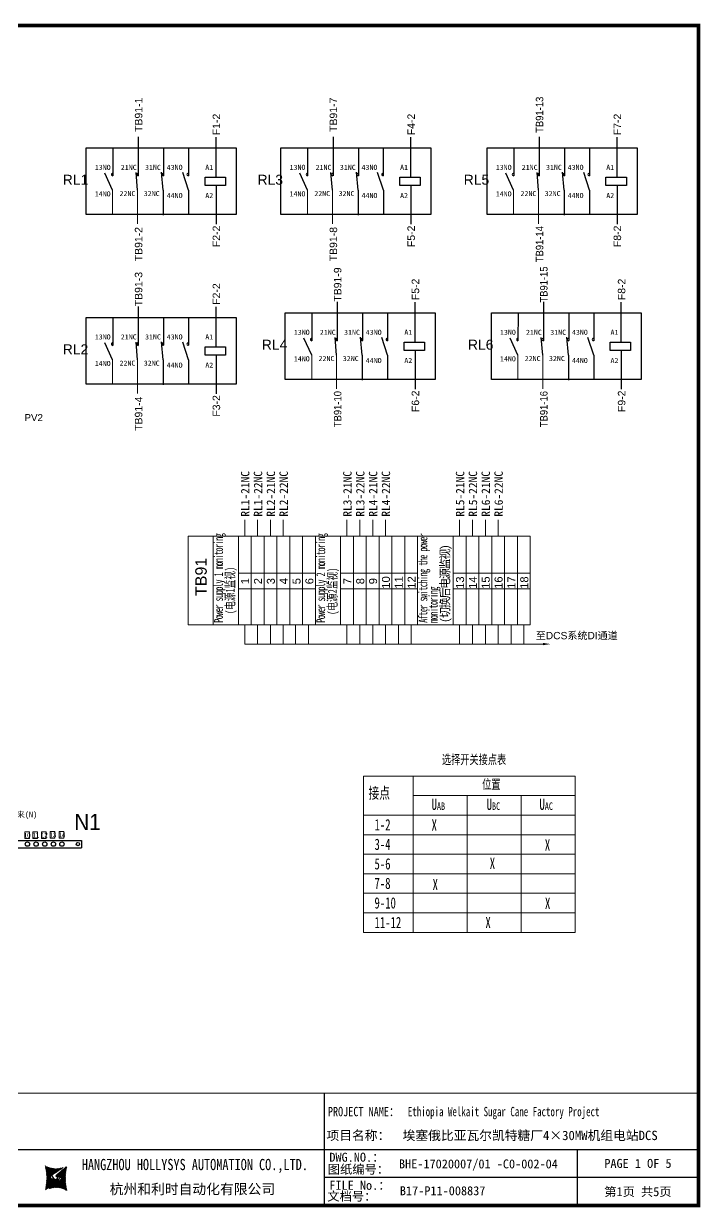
# Model space of a CAD drawing. Extents: x 81444 to 119867, y -54538 to -28747.
# Drawn here: x 93753 to 95561, y -41296 to -38135 of the extents above; entities that cross this region are included whole.
import ezdxf
from ezdxf.enums import TextEntityAlignment as Align
from ezdxf.lldxf.tags import DXFTag

# ---------------------------------------------------------------- set-up
doc = ezdxf.new("R2010")
doc.units = 0
doc.header["$LTSCALE"] = 100
doc.header["$MEASUREMENT"] = 0
for name, color, linetype in [('t', 1, 'Continuous'), ('标准图框及表格', 7, 'Continuous'), ('空气开关', 7, 'Continuous'), ('继电器', 7, 'Continuous')]:
    doc.layers.add(name, color=color, linetype=linetype)
doc.layers.add('细实线', color=7, linetype='Continuous', lineweight=20)
doc.styles.add('HZ', font='arial.ttf', dxfattribs={"width": 0.7})
doc.styles.get("Standard").update_dxf_attribs({"font": ''})
doc.styles.get('Standard').set_extended_font_data('SimSun')
tags = doc.linetypes.add('CENTER', pattern=[2, 1.25, -0.25, 0.25, -0.25]).pattern_tags.tags
tags[10:11] = [DXFTag(74, 4), DXFTag(75, 0), DXFTag(340, '0'), DXFTag(46, 1.0), DXFTag(50, 0.0), DXFTag(44, 0.0), DXFTag(45, 0.0)]
tags[8:9] = [DXFTag(74, 4), DXFTag(75, 0), DXFTag(340, '0'), DXFTag(46, 1.0), DXFTag(50, 0.0), DXFTag(44, 0.0), DXFTag(45, 0.0)]
tags[6:7] = [DXFTag(74, 4), DXFTag(75, 0), DXFTag(340, '0'), DXFTag(46, 1.0), DXFTag(50, 0.0), DXFTag(44, 0.0), DXFTag(45, 0.0)]
tags[4:5] = [DXFTag(74, 4), DXFTag(75, 0), DXFTag(340, '0'), DXFTag(46, 1.0), DXFTag(50, 0.0), DXFTag(44, 0.0), DXFTag(45, 0.0)]
tags = doc.linetypes.add('WASTE', pattern=[0.375, 0.25, -0.125]).pattern_tags.tags
tags[6:7] = [DXFTag(74, 4), DXFTag(75, 0), DXFTag(340, '0'), DXFTag(46, 1.0), DXFTag(50, 0.0), DXFTag(44, 0.0), DXFTag(45, 0.0)]
tags[4:5] = [DXFTag(74, 4), DXFTag(75, 0), DXFTag(340, '0'), DXFTag(46, 1.0), DXFTag(50, 0.0), DXFTag(44, 0.0), DXFTag(45, 0.0)]
pattern_1 = [(45, (0, 0), (-0.736262898216564, 0.7362628982165641), [])]

# ---------------------------------------------------------------- blocks, each defined once
blk = doc.blocks.new('图框')
at = {"layer": '标准图框及表格'}
h = blk.add_hatch(dxfattribs=at)
h.set_pattern_fill('ANSI31', color=5, scale=8.329863809039892, style=0)
h.set_pattern_definition(pattern_1)
edge = h.paths.add_edge_path()
edge.add_arc((2399.257256036391, -2998.153851416566), 55.18534773488954, 238.1092081981581, 291.6531626184834)
edge.add_line((2419.619937407027, -3049.445018414634), (2388.525499730735, -3070.242821799802))
edge.add_arc((2238.907377712399, -3078.328790578547), 135.3602868968974, 346.3915348661821, 374.2500326978034)
edge.add_line((2370.467593623529, -3110.177132109857), (2397.50623789792, -3087.85242802291))
edge.add_line((2391.339199201146, -3080.281448750429), (2396.143986595598, -3080.898839897796))
edge.add_spline(control_points=[(2397.470018868538, -3087.887634953957), (2398.35948137939, -3087.023080631327), (2399.970992452319, -3085.456697735681), (2399.869182150054, -3081.252294174519), (2397.426500162081, -3081.012803431273), (2396.121921064187, -3080.884897048199)], knot_values=[0, 0, 0, 0, 6.844331067525468, 12.40042740766005, 18.76924275352248, 18.76924275352248, 18.76924275352248, 18.76924275352248], weights=[1, 1, 1, 1, 1, 1], degree=3, periodic=0)
edge.add_spline(control_points=[(2388.515363058686, -3070.265433304907), (2387.789374929038, -3070.86905758363), (2386.478198365832, -3071.959237952229), (2385.544096281083, -3073.38263759949), (2385.127199159644, -3074.017912079413)], knot_values=[0, 0, 0, 0, 5.253673658024614, 9.488438564008057, 9.488438564008057, 9.488438564008057, 9.488438564008057], weights=[1, 1, 1, 1, 1], degree=3, periodic=0)
edge.add_spline(control_points=[(2386.272665588534, -3072.281716856574), (2385.721471206634, -3072.905523096015), (2384.632427465753, -3074.386714445929), (2384.912828655535, -3077.72895088909), (2387.858851342782, -3079.895552619193), (2390.185443934519, -3080.145534927004), (2391.314573401905, -3080.266855002868)], knot_values=[10.66597461496156, 10.66597461496156, 10.66597461496156, 10.66597461496156, 18.97770399508879, 28.89455822145742, 41.119553648298, 52.64692538081317, 52.64692538081317, 52.64692538081317, 52.64692538081317], weights=[1, 1, 1, 1, 1, 1, 1], degree=3, periodic=0)
h = blk.add_hatch(dxfattribs=at)
h.set_pattern_fill('ANSI31', color=3, scale=8.329863809039892, style=0)
h.set_pattern_definition(pattern_1)
edge = h.paths.add_edge_path()
edge.add_line((2402.469732125144, -3075.776359090531), (2407.706041465404, -3076.440586092609))
edge.add_spline(control_points=[(2401.044493204623, -3068.769946203269), (2400.155030693568, -3069.634500525768), (2398.543519620813, -3071.200883421574), (2398.645329922932, -3075.40528698259), (2401.088011911052, -3075.644777725895), (2402.392591008975, -3075.772684108895)], knot_values=[0, 0, 0, 0, 6.844331067526932, 12.40042740766158, 18.76924275352342, 18.76924275352342, 18.76924275352342, 18.76924275352342], weights=[1, 1, 1, 1, 1, 1], degree=3, periodic=0)
edge.add_line((2428.046918449632, -3046.480449047325), (2401.008274175249, -3068.805153134272))
edge.add_spline(control_points=[(2412.625169549749, -3083.918607966574), (2413.015644598316, -3083.422785431954), (2413.86377905187, -3082.052674005965), (2413.601683417044, -3078.928630268005), (2410.655660730175, -3076.762028538062), (2408.329068138031, -3076.512046230251), (2407.199938671052, -3076.390726154226)], knot_values=[12.65408913243743, 12.65408913243743, 12.65408913243743, 12.65408913243743, 18.97770399508879, 28.89455822145742, 41.119553648298, 52.64692538081317, 52.64692538081317, 52.64692538081317, 52.64692538081317], weights=[1, 1, 1, 1, 1, 1, 1], degree=3, periodic=0)
edge.add_line((2411.626283690712, -3084.975693399283), (2412.781242849298, -3083.732051979769))
edge.add_line((2410.021343801694, -3086.399138189481), (2411.626283690712, -3084.975693399414))
edge.add_line((2378.894574665755, -3107.212562742519), (2409.989012342048, -3086.414759357351))
edge.add_arc((2399.257256036391, -3158.503729740543), 55.18534773488965, 58.10920819815809, 111.6531626184834)
edge.add_arc((2559.607134360383, -3078.328790578547), 135.360286896897, 166.3915348661823, 194.2500326978024)
at = {"color": 7}
for p, q in [((3115.642035047145, -2851.581424744189), (3115.642035047145, -3151.581424744189)), ((2215.642035047145, -3001.581424744189), (3115.642035047145, -3001.581424744189)), ((3115.642035047145, -3001.581424744189), (4115.642035047145, -3001.581424744189)), ((3791.785572043125, -3001.581424744189), (3791.785572043125, -3151.581424744189)), ((4115.642035047145, -3076.581424744189), (3115.642035047145, -3076.581424744189))]:
    blk.add_line(p, q, dxfattribs=at)
at = {"color": 7, "const_width": 3}
blk.add_lwpolyline([(4115.642035047145, -2851.581424744189), (0, -2851.581424744189)], dxfattribs=at)
at = {"layer": 't', "color": 7, "const_width": 9.61519705431492}
blk.add_lwpolyline([(4115.642035047145, -3151.581424744189), (4115.642035047145, 0), (0, 0), (0, -3151.581424744189)], close=True, dxfattribs=at)
at = {"color": 7, "linetype": 'CENTER'}
for s, height, p in [('图纸编号：', 24, (3125.2212882557, -3066.664538382978)), ('杭州和利时自动化有限公司', 27, (2542.549152440595, -3121.114498389041)), ('文档号：', 24, (3124.032392707933, -3138.728717091954))]:
    blk.add_text(s, height=height, dxfattribs=at).set_placement(p)
at = {"color": 7, "flags": 8}
for tag, p, height in [('DWG.NAME:', (1381.636459220965, -2910.37952511241), 25), ('PROJECTNAME:', (3125.480185663539, -2912.807924402037), 24), ('PROJECTNAME：', (3339.10867075545, -2913.108539231762), 25), ('DWG.NO.:', (3128.186172261583, -3030.402470643486), 24), ('图纸编号', (3315.362718925957, -3052.404678158069), 24), ('FILENO.:', (3128.672545599984, -3106.104124450346), 24), ('文档号', (3317.726365529132, -3124.132485953713), 24)]:
    blk.add_attdef(tag, p, '', height=height, dxfattribs=at)
for tag, height, p in [('RENLIU', 24, (698.1883070825425, -2950.380597809435)), ('SHUFENWANG', 24, (885.7882910716289, -2950.380597809435)), ('FANGHOU', 24, (1069.730755450379, -2950.380597809435)), ('DANDANLI', 24, (1250.015700218792, -2950.380597809435)), ('A', 23, (59.89920926059131, -2974.881554149018)), ('设计时间', 23, (213.8658221408186, -2974.881554149018)), ('刘仁', 23, (698.1883070825425, -3002.188376027443)), ('王姝芬', 23, (885.7882910716289, -3002.188376027443)), ('侯方', 23, (1069.730755450379, -3002.188376027443)), ('李丹丹', 23, (1250.015700218792, -3002.188376027443)), ('#10STATIONONTROLCABINETCOVER', 30, (1777.900103825072, -3017.182374560078)), ('PAGEXOFX', 24, (3953.713803545135, -3039.081424744189)), ('REV.', 24, (59.38265968048654, -3063.048954873535)), ('DATE', 24, (208.907791745165, -3063.048954873535)), ('DESCRIPTION', 24, (451.7192896086781, -3063.048954873535)), ('PREPARED', 24, (698.1883070825425, -3063.048954873535)), ('CHECKED', 24, (885.7882910716144, -3063.048954873535)), ('SIGNED', 24, (1069.730755450364, -3063.048954873535)), ('APPROVED', 24, (1250.015700218792, -3063.048954873535)), ('图纸名称', 30, (1777.900103825072, -3094.695064044037)), ('第几页共几页', 24, (3953.713803545135, -3114.081424744189))]:
    blk.add_attdef(tag, text='', height=height, dxfattribs=at).set_placement(p, align=Align.MIDDLE)
for tag, p in [('图纸名称:', (1377.81237181677, -2965.923337057193)), ('项目名称：', (3121.562334825969, -2984.305160940257)), ('项目名称：', (3325.036680579346, -2984.305160940257))]:
    blk.add_attdef(tag, text='', height=25, dxfattribs=at).set_placement(p, align=Align.BOTTOM_LEFT)
at = {"color": 7, "width": 0.8, "flags": 8}
blk.add_attdef('HANGZHOUHOLLYSYSAUTOMATIONCO.,LTD.', text='', height=24, dxfattribs=at).set_placement((2770.082304289484, -3045.714803244191), align=Align.MIDDLE)
at = {"layer": '标准图框及表格', "color": 5, "style": 'HZ'}
for s, p in [('pgqh', (2373.884875617339, -3059.677228196226)), ('hollilas', (2374.051901626051, -3085.968484618272))]:
    blk.add_text(s, height=5.205656721233694, dxfattribs=at).set_placement(p)
at = {"layer": '标准图框及表格', "color": 3, "style": 'HZ'}
for s, height, p in [('auto', 8.676094535389492, (2400.907127263781, -3074.200036411981)), ('hollysys', 4.338047267694746, (2402.5381050141, -3099.731461394062))]:
    blk.add_text(s, height=height, dxfattribs=at).set_placement(p)

msp = doc.modelspace()

# ---------------------------------------------------------------- linework, layer by layer
for p, q in [((94059.39255282488, -38436.89572446754), (94059.39255282488, -38540.96340455569)), ((94267.24563231845, -38544.6511203897), (94267.24563231845, -38437.67361781925)), ((94579.83528922281, -38436.89572446754), (94579.83528922281, -38540.96340455569)), ((94787.68836871638, -38544.6511203897), (94787.68836871638, -38437.67361781925)), ((95130.62399417094, -38436.89572446754), (95130.62399417094, -38540.96340455569)), ((95338.4770736645, -38544.6511203897), (95338.4770736645, -38437.67361781927)), ((93991.39138989076, -38466.69273051535), (93991.29374553142, -38540.85045240438)), ((94126.99255282486, -38466.69273051535), (94126.99255282486, -38540.66817619675)), ((94193.54889392717, -38466.69273051535), (94193.54889392717, -38540.79770662093)), ((94511.83412628873, -38466.69273051535), (94511.73648192939, -38540.85045240438)), ((94647.43528922282, -38466.69273051535), (94647.43528922282, -38540.66817619675)), ((94713.99163032511, -38466.69273051535), (94713.99163032511, -38540.79770662093)), ((95062.62283123682, -38466.69273051537), (95062.52518687748, -38540.85045240438)), ((95198.22399417091, -38466.69273051537), (95198.22399417091, -38540.66817619675)), ((95264.78033527323, -38466.69273051537), (95264.78033527323, -38540.79770662094)), ((93990.92631881726, -38579.18169786275), (93970.31798312541, -38534.28496653406)), ((94057.63622517012, -38579.2344436462), (94053.64298758628, -38532.53768099265)), ((94126.12631881727, -38579.18169786275), (94121.73427395274, -38531.42559693419)), ((94193.72631881728, -38579.18169786275), (94178.23524570437, -38532.49357016991)), ((94511.36905521523, -38579.18169786275), (94490.76071952337, -38534.28496653406)), ((94578.07896156808, -38579.2344436462), (94574.08572398424, -38532.53768099265)), ((94646.56905521524, -38579.18169786275), (94642.1770103507, -38531.42559693419)), ((94714.16905521521, -38579.18169786275), (94698.67798210234, -38532.49357016991)), ((95062.15776016332, -38579.18169786276), (95041.54942447146, -38534.28496653406)), ((95128.86766651618, -38579.2344436462), (95124.87442893234, -38532.53768099265)), ((95197.35776016333, -38579.18169786276), (95192.9657152988, -38531.42559693419)), ((95264.95776016334, -38579.18169786276), (95249.46668705043, -38532.49357016991)), ((94126.12631881727, -38579.18169786275), (94126.12631881727, -38646.16054262673)), ((94193.72631881728, -38579.18169786275), (94193.72631881728, -38644.51322705651)), ((94267.24563231845, -38566.73148005953), (94267.24563231845, -38670.0888014581)), ((94646.56905521524, -38579.18169786275), (94646.56905521524, -38646.16054262673)), ((94714.16905521521, -38579.18169786275), (94714.16905521521, -38644.51322705651)), ((94787.68836871638, -38566.73148005953), (94787.68836871638, -38670.0888014581)), ((95197.35776016333, -38579.18169786276), (95197.35776016333, -38646.16054262673)), ((95264.95776016334, -38579.18169786276), (95264.95776016334, -38644.51322705652)), ((95338.4770736645, -38566.73148005955), (95338.4770736645, -38670.0888014581)), ((94591.14566757916, -38877.44323075119), (94591.14566757916, -38981.51091083932)), ((94798.99874707272, -38985.19862667333), (94798.99874707272, -38878.2211241029)), ((95141.93437252728, -38877.44323075119), (95141.93437252728, -38981.51091083932)), ((95349.78745202084, -38985.19862667333), (95349.78745202084, -38878.2211241029)), ((94059.39255282488, -38889.79021584732), (94059.39255282488, -38993.85789593545)), ((94267.24563231845, -38997.54561176946), (94267.24563231845, -38890.56810919903)), ((94523.1445046451, -38907.240236799), (94523.04686028573, -38981.39795868802)), ((94658.74566757919, -38907.240236799), (94658.74566757919, -38981.21568248038)), ((94725.30200868148, -38907.240236799), (94725.30200868148, -38981.34521290458)), ((95073.93320959319, -38907.240236799), (95073.83556523385, -38981.39795868802)), ((95209.53437252728, -38907.240236799), (95209.53437252728, -38981.21568248038)), ((95276.09071362957, -38907.240236799), (95276.09071362957, -38981.34521290458)), ((93991.39138989076, -38919.58722189513), (93991.29374553142, -38993.74494378414)), ((94126.99255282486, -38919.58722189513), (94126.99255282486, -38993.56266757651)), ((94193.54889392717, -38919.58722189513), (94193.54889392717, -38993.6921980007)), ((94522.6794335716, -39019.7292041464), (94502.07109787974, -38974.8324728177)), ((94589.38933992443, -39019.78194992983), (94585.39610234062, -38973.08518727629)), ((94657.87943357158, -39019.7292041464), (94653.48738870707, -38971.97310321782)), ((94725.47943357159, -39019.7292041464), (94709.98836045871, -38973.04107645355)), ((95073.46813851969, -39019.7292041464), (95052.85980282784, -38974.8324728177)), ((95140.17804487255, -39019.78194992983), (95136.18480728871, -38973.0851872763)), ((95208.6681385197, -39019.7292041464), (95204.27609365516, -38971.97310321782)), ((95276.26813851968, -39019.7292041464), (95260.7770654068, -38973.04107645355)), ((93990.92631881726, -39032.07618924252), (93970.31798312541, -38987.17945791382)), ((94057.63622517012, -39032.12893502596), (94053.64298758628, -38985.43217237241)), ((94126.12631881727, -39032.07618924252), (94121.73427395274, -38984.32008831395)), ((94193.72631881728, -39032.07618924252), (94178.23524570437, -38985.38806154967)), ((94798.99874707272, -39007.27898634318), (94798.99874707272, -39110.63630774175)), ((95349.78745202084, -39007.27898634318), (95349.78745202084, -39110.63630774175)), ((94126.12631881727, -39032.07618924252), (94126.12631881727, -39099.05503400649)), ((94193.72631881728, -39032.07618924252), (94193.72631881728, -39097.40771843628)), ((94267.24563231845, -39019.62597143931), (94267.24563231845, -39122.98329283787)), ((94657.87943357158, -39019.7292041464), (94657.87943357158, -39086.70804891037)), ((94725.47943357159, -39019.7292041464), (94725.47943357159, -39085.06073334016)), ((95208.6681385197, -39019.7292041464), (95208.6681385197, -39086.70804891037)), ((95276.26813851968, -39019.7292041464), (95276.26813851968, -39085.06073334016))]:
    msp.add_line(p, q)
at = {"color": 6}
for p, q in [((93507.50470614368, -40315.90336062016), (93907.50470614368, -40315.90336062016)), ((93507.50470614368, -40335.90336062016), (93907.50470614368, -40335.90336062016)), ((93907.50470614368, -40315.90336062016), (93907.50470614368, -40335.90336062016)), ((93907.50470614368, -40315.90336062016), (93907.50470614368, -40335.90336062016))]:
    msp.add_line(p, q, dxfattribs=at)
at = {"color": 4, "linetype": 'WASTE'}
for points in [[(93920.21413947742, -38466.69273051535), (94320.6944906565, -38466.69273051535), (94320.6944906565, -38644.51322705651), (93920.21413947742, -38644.51322705651)], [(94440.65687587536, -38466.69273051535), (94841.13722705447, -38466.69273051535), (94841.13722705447, -38644.51322705651), (94440.65687587536, -38644.51322705651)], [(94991.44558082348, -38466.69273051537), (95391.92593200256, -38466.69273051537), (95391.92593200256, -38644.51322705652), (94991.44558082348, -38644.51322705652)], [(94451.9672542317, -38907.240236799), (94852.44760541081, -38907.240236799), (94852.44760541081, -39085.06073334016), (94451.9672542317, -39085.06073334016)], [(95002.75595917982, -38907.240236799), (95403.23631035893, -38907.240236799), (95403.23631035893, -39085.06073334016), (95002.75595917982, -39085.06073334016)], [(93920.21413947742, -38919.58722189513), (94320.6944906565, -38919.58722189513), (94320.6944906565, -39097.40771843628), (93920.21413947742, -39097.40771843628)]]:
    msp.add_lwpolyline(points, close=True, dxfattribs=at)
for points in [[(94237.72971152978, -38544.6511203897), (94292.19459871542, -38544.6511203897), (94292.19459871542, -38566.73148005953), (94237.72971152978, -38566.73148005953)], [(94758.17244792772, -38544.6511203897), (94812.63733511335, -38544.6511203897), (94812.63733511335, -38566.73148005953), (94758.17244792772, -38566.73148005953)], [(95308.96115287584, -38544.6511203897), (95363.42604006147, -38544.6511203897), (95363.42604006147, -38566.73148005955), (95308.96115287584, -38566.73148005955)], [(94237.72971152978, -38997.54561176946), (94292.19459871542, -38997.54561176946), (94292.19459871542, -39019.62597143931), (94237.72971152978, -39019.62597143931)], [(94769.48282628409, -38985.19862667333), (94823.9477134697, -38985.19862667333), (94823.9477134697, -39007.27898634318), (94769.48282628409, -39007.27898634318)], [(95320.27153123218, -38985.19862667333), (95374.73641841782, -38985.19862667333), (95374.73641841782, -39007.27898634318), (95320.27153123218, -39007.27898634318)]]:
    msp.add_lwpolyline(points, close=True)
at = {"color": 6}
for centre, radius in [((93763.30663340086, -40325.8901515451), 5.808000000000001), ((93763.30663340086, -40325.91176539466), 5.808000000000001), ((93786.39488234716, -40325.8901515451), 5.808000000000001), ((93786.39488234716, -40325.91176539466), 5.808000000000001), ((93809.48313129345, -40325.8901515451), 5.808000000000001), ((93809.48313129345, -40325.91176539466), 5.808000000000001), ((93832.57138023975, -40325.8901515451), 5.808000000000001), ((93832.57138023975, -40325.91176539466), 5.808000000000001), ((93855.65962918605, -40325.8901515451), 5.808000000000001), ((93898.13656254849, -40325.9122371581), 4.356000000000001), ((93898.13656254849, -40325.9122371581), 4.356000000000001)]:
    msp.add_circle(centre, radius, dxfattribs=at)
for centre, radius, start, end in [((93990.7933726636, -38537.57577406272), 3.312686409576717, 81.31236673501066, 278.6876332649894), ((94058.69519583318, -38537.57577406272), 3.312686409576717, 81.31236673501066, 278.6876332649894), ((94058.71344789218, -38537.52302827928), 3.312686409576717, 81.31236673501066, 278.6876332649894), ((94126.33934704938, -38537.52302827928), 3.312686409579571, 81.31236673418647, 278.6876332658135), ((94192.89568815166, -38537.52302827928), 3.312686409579571, 81.31236673418647, 278.6876332658135), ((94511.23610906153, -38537.57577406272), 3.312686409576717, 81.31236673418647, 278.6876332658135), ((94579.13793223114, -38537.57577406272), 3.312686409576717, 81.31236673501066, 278.6876332649894), ((94579.15618429014, -38537.52302827928), 3.312686409576717, 81.31236673501066, 278.6876332649894), ((94646.78208344734, -38537.52302827928), 3.312686409579571, 81.31236673501066, 278.6876332649894), ((94713.33842454963, -38537.52302827928), 3.312686409579571, 81.31236673418647, 278.6876332658135), ((95062.02481400965, -38537.57577406273), 3.312686409576717, 81.31236673501066, 278.6876332649894), ((95129.92663717923, -38537.57577406273), 3.312686409576717, 81.31236673501066, 278.6876332649894), ((95129.94488923824, -38537.52302827928), 3.312686409576717, 81.31236673501066, 278.6876332649894), ((95197.57078839543, -38537.52302827928), 3.312686409579571, 81.31236673418647, 278.6876332658135), ((95264.12712949772, -38537.52302827928), 3.312686409579571, 81.31236673418647, 278.6876332658135), ((94522.5464874179, -38978.12328034636), 3.312686409576717, 81.31236673501066, 278.6876332649894), ((94590.44831058751, -38978.12328034636), 3.312686409576717, 81.31236673501066, 278.6876332649894), ((94590.46656264648, -38978.07053456291), 3.312686409576717, 81.31236673501066, 278.6876332649894), ((94658.09246180368, -38978.07053456291), 3.312686409579571, 81.31236673501066, 278.6876332649894), ((94724.648802906, -38978.07053456291), 3.312686409579571, 81.31236673501066, 278.6876332649894), ((95073.335192366, -38978.12328034636), 3.312686409576717, 81.31236673418647, 278.6876332658135), ((95141.2370155356, -38978.12328034636), 3.312686409576717, 81.31236673501066, 278.6876332649894), ((95141.2552675946, -38978.07053456291), 3.312686409576717, 81.31236673501066, 278.6876332649894), ((95208.8811667518, -38978.07053456291), 3.312686409579571, 81.31236673501066, 278.6876332649894), ((95275.43750785409, -38978.07053456291), 3.312686409579571, 81.31236673418647, 278.6876332658135), ((93990.7933726636, -38990.47026544249), 3.312686409576717, 81.31236673501066, 278.6876332649894), ((94058.69519583318, -38990.47026544249), 3.312686409576717, 81.31236673501066, 278.6876332649894), ((94058.71344789218, -38990.41751965904), 3.312686409576717, 81.31236673501066, 278.6876332649894), ((94126.33934704938, -38990.41751965904), 3.312686409579571, 81.31236673418647, 278.6876332658135), ((94192.89568815166, -38990.41751965904), 3.312686409579571, 81.31236673418647, 278.6876332658135)]:
    msp.add_arc(centre, radius, start, end)
at = {"layer": '细实线'}
for p, q in [((93990.92631881726, -38579.18169786275), (93990.92631881726, -38644.51322705651)), ((94057.63622517012, -38579.2344436462), (94057.63622517012, -38669.16422076229)), ((94511.36905521523, -38579.18169786275), (94511.36905521523, -38644.51322705651)), ((94578.07896156808, -38579.2344436462), (94578.07896156808, -38669.16422076229)), ((95062.15776016332, -38579.18169786276), (95062.15776016332, -38644.51322705652)), ((95128.86766651618, -38579.2344436462), (95128.86766651618, -38669.16422076229)), ((93990.92631881726, -39032.07618924252), (93990.92631881726, -39097.40771843628)), ((94057.63622517012, -39032.12893502596), (94057.63622517012, -39122.05871214205)), ((94522.6794335716, -39019.7292041464), (94522.6794335716, -39085.06073334016)), ((94589.38933992443, -39019.78194992983), (94589.38933992443, -39109.71172704593)), ((95073.46813851969, -39019.7292041464), (95073.46813851969, -39085.06073334016)), ((95140.17804487255, -39019.78194992983), (95140.17804487255, -39109.71172704593)), ((94343.9459663041, -39503.2687563217), (94343.9459663041, -39459.62984930824)), ((94378.2483688553, -39503.2687563217), (94378.2483688553, -39459.62984930824)), ((94412.5507714065, -39503.2687563217), (94412.5507714065, -39459.62984930824)), ((94446.85317395773, -39503.2687563217), (94446.85317395773, -39459.62984930824)), ((94617.06081067002, -39503.2687563217), (94617.06081067002, -39459.62984930824)), ((94651.36321322125, -39503.2687563217), (94651.36321322125, -39459.62984930824)), ((94685.69465669809, -39503.2687563217), (94685.69465669809, -39459.62984930824)), ((94719.99705924932, -39503.2687563217), (94719.99705924932, -39459.62984930824)), ((94918.02805793262, -39503.2687563217), (94918.02805793262, -39459.62984930824)), ((94952.33046048385, -39503.2687563217), (94952.33046048385, -39459.62984930824)), ((94986.66190396069, -39503.2687563217), (94986.66190396069, -39459.62984930824)), ((95020.96430651192, -39503.2687563217), (95020.96430651192, -39459.62984930824)), ((94343.9459663041, -39740.02293631752), (94343.9459663041, -39791.56728442672)), ((94378.2483688553, -39740.02293631752), (94378.2483688553, -39791.56728442672)), ((94412.5507714065, -39740.02293631752), (94412.5507714065, -39791.56728442672)), ((94446.85317395773, -39740.02293631752), (94446.85317395773, -39791.56728442672)), ((94479.85120046517, -39740.02293631752), (94479.85120046517, -39791.56728442672)), ((94514.1536030164, -39740.02293631752), (94514.1536030164, -39791.56728442672)), ((94617.06081067002, -39739.84402924981), (94617.06081067002, -39791.38837735902)), ((94651.36321322125, -39739.84402924981), (94651.36321322125, -39791.38837735902)), ((94685.69465669809, -39739.84402924981), (94685.69465669809, -39791.38837735902)), ((94719.99705924932, -39739.84402924981), (94719.99705924932, -39791.38837735902)), ((94754.32850272616, -39739.84402924981), (94754.32850272616, -39791.38837735902)), ((94788.63090527739, -39739.84402924981), (94788.63090527739, -39791.38837735902)), ((94918.02805793262, -39739.84402924981), (94918.02805793262, -39791.38837735902)), ((94952.33046048385, -39739.84402924981), (94952.33046048385, -39791.38837735902)), ((94986.66190396069, -39739.84402924981), (94986.66190396069, -39791.38837735902)), ((95020.96430651192, -39739.84402924981), (95020.96430651192, -39791.38837735902)), ((95055.29574998876, -39739.84402924981), (95055.29574998876, -39791.38837735902)), ((95089.59815253998, -39739.84402924981), (95089.59815253998, -39791.38837735902)), ((94343.9459663041, -39791.56728442672), (95140.91512915824, -39791.56728442672))]:
    msp.add_line(p, q, dxfattribs=at)
at = {"layer": '细实线', "color": 7}
for p, q in [((94326.82380595416, -39602.28527860163), (94361.12620850536, -39602.28527860163)), ((94361.12620850536, -39602.28527860163), (94395.42861105656, -39602.28527860163)), ((94395.42861105659, -39602.28527860163), (94429.73101360779, -39602.28527860163)), ((94429.73101360779, -39602.28527860163), (94464.03341615899, -39602.28527860163)), ((94464.03341615901, -39602.28527860163), (94498.33581871021, -39602.28527860163)), ((94498.33581871021, -39602.28527860163), (94532.63822126141, -39602.28527860163)), ((94599.93865032011, -39602.28527860163), (94634.24105287131, -39602.28527860163)), ((94634.24105287131, -39602.28527860163), (94668.5434554225, -39602.28527860163)), ((94668.57249634818, -39602.28527860163), (94702.87489889938, -39602.28527860163)), ((94702.87489889938, -39602.28527860163), (94737.17730145057, -39602.28527860163)), ((94737.20634237624, -39602.28527860163), (94771.50874492744, -39602.28527860163)), ((94771.50874492744, -39602.28527860163), (94805.81114747864, -39602.28527860163)), ((94900.9058975827, -39602.28527860163), (94935.2083001339, -39602.28527860163)), ((94935.2083001339, -39602.28527860163), (94969.5107026851, -39602.28527860163)), ((94969.5107026851, -39602.28527860163), (95003.8131052363, -39602.28527860163)), ((95003.8131052363, -39602.28527860163), (95038.1155077875, -39602.28527860163)), ((95038.1155077875, -39602.28527860163), (95072.4179103387, -39602.28527860163)), ((95072.4179103387, -39602.28527860163), (95106.7203128899, -39602.28527860163)), ((94326.79476502849, -39644.23613992304), (94361.12620850536, -39644.14668638918)), ((94361.09716757969, -39644.23613992304), (94395.42861105656, -39644.14668638918)), ((94395.39957013092, -39644.23613992304), (94429.73101360779, -39644.14668638918)), ((94429.70197268212, -39644.23613992304), (94464.03341615899, -39644.14668638918)), ((94464.00437523334, -39644.23613992304), (94498.33581871021, -39644.14668638918)), ((94498.30677778454, -39644.23613992304), (94532.63822126141, -39644.14668638918)), ((94599.90960939444, -39644.23613992304), (94634.24105287131, -39644.14668638918)), ((94634.21201194564, -39644.23613992304), (94668.5434554225, -39644.14668638918)), ((94668.5434554225, -39644.23613992304), (94702.87489889938, -39644.14668638918)), ((94702.8458579737, -39644.23613992304), (94737.17730145057, -39644.14668638918)), ((94737.17730145057, -39644.23613992304), (94771.50874492744, -39644.14668638918)), ((94771.47970400177, -39644.23613992304), (94805.81114747864, -39644.14668638918)), ((94900.87685665704, -39644.23613992304), (94935.2083001339, -39644.14668638918)), ((94935.17925920823, -39644.23613992304), (94969.5107026851, -39644.14668638918)), ((94969.48166175943, -39644.23613992304), (95003.8131052363, -39644.14668638918)), ((95003.78406431063, -39644.23613992304), (95038.1155077875, -39644.14668638918)), ((95038.08646686183, -39644.23613992304), (95072.4179103387, -39644.14668638918)), ((95072.38886941303, -39644.23613992304), (95106.7203128899, -39644.14668638918))]:
    msp.add_line(p, q, dxfattribs=at)
at = {"layer": '细实线', "color": 0}
for p, q in [((94661.34947626444, -40143.98805843723), (95226.38773773875, -40143.98805843723)), ((94661.34947626444, -40143.98805843723), (94661.34947626444, -40561.61929819852)), ((94794.0614640745, -40143.98805843723), (94794.0614640745, -40561.61929819852)), ((95226.38773773875, -40143.98805843723), (95226.38773773875, -40561.61929819852)), ((94794.0614640745, -40196.19196340739), (95226.38773773875, -40196.19196340739)), ((94794.0614640745, -40196.19196340739), (95226.38773773875, -40196.19196340739)), ((94938.17022196259, -40196.19196340739), (94938.17022196259, -40561.61929819852)), ((95082.27897985067, -40196.19196340739), (95082.27897985067, -40561.61929819852)), ((94661.34947626444, -40248.39586837756), (95226.38773773875, -40248.39586837756)), ((94661.34947626444, -40300.59977334771), (95226.38773773875, -40300.59977334771)), ((94661.34947626444, -40352.80367831787), (95226.38773773875, -40352.80367831787)), ((94661.34947626444, -40405.00758328804), (95226.38773773875, -40405.00758328804)), ((94661.34947626444, -40457.2114882582), (95226.38773773875, -40457.2114882582)), ((94661.34947626444, -40509.41539322835), (95226.38773773875, -40509.41539322835)), ((94661.34947626444, -40561.61929819852), (95226.38773773875, -40561.61929819852)), ((94938.17022196259, -40561.61929819852), (94990.94244316101, -40561.61929819852))]:
    msp.add_line(p, q, dxfattribs=at)
at = {"layer": '细实线', "color": 7}
for points in [[(94192.32202593019, -39740.29833872651), (94192.32202593019, -39503.2687563217), (94259.49433596982, -39503.2687563217), (94259.49433596982, -39740.29833872651)], [(94259.49433596982, -39503.2687563217), (94326.76572410282, -39503.2687563217), (94326.76572410282, -39740.20184338522), (94259.49433596982, -39740.20184338522)], [(94326.79476502849, -39503.2687563217), (94361.09716757969, -39503.2687563217), (94361.09716757969, -39740.02293631752), (94326.79476502849, -39740.02293631752)], [(94361.09716757969, -39503.2687563217), (94395.39957013092, -39503.2687563217), (94395.39957013092, -39740.02293631752), (94361.09716757969, -39740.02293631752)], [(94395.39957013092, -39503.2687563217), (94429.70197268212, -39503.2687563217), (94429.70197268212, -39740.02293631752), (94395.39957013092, -39740.02293631752)], [(94429.70197268212, -39503.2687563217), (94464.00437523334, -39503.2687563217), (94464.00437523334, -39740.02293631752), (94429.70197268212, -39740.02293631752)], [(94464.00437523334, -39503.2687563217), (94498.30677778454, -39503.2687563217), (94498.30677778454, -39740.02293631752), (94464.00437523334, -39740.02293631752)], [(94498.30677778454, -39503.2687563217), (94532.60918033577, -39503.2687563217), (94532.60918033577, -39740.02293631752), (94498.30677778454, -39740.02293631752)], [(94532.60918033577, -39503.2687563217), (94599.88056846877, -39503.2687563217), (94599.88056846877, -39740.20184338522), (94532.60918033577, -39740.20184338522)], [(94599.90960939444, -39503.2687563217), (94634.21201194564, -39503.2687563217), (94634.21201194564, -39740.02293631752), (94599.90960939444, -39740.02293631752)], [(94634.21201194564, -39503.2687563217), (94668.51441449684, -39503.2687563217), (94668.51441449684, -39740.02293631752), (94634.21201194564, -39740.02293631752)], [(94668.5434554225, -39503.2687563217), (94702.8458579737, -39503.2687563217), (94702.8458579737, -39740.02293631752), (94668.5434554225, -39740.02293631752)], [(94702.8458579737, -39503.2687563217), (94737.1482605249, -39503.2687563217), (94737.1482605249, -39740.02293631752), (94702.8458579737, -39740.02293631752)], [(94737.17730145057, -39503.2687563217), (94771.47970400177, -39503.2687563217), (94771.47970400177, -39740.02293631752), (94737.17730145057, -39740.02293631752)], [(94771.47970400177, -39503.2687563217), (94805.78210655297, -39503.2687563217), (94805.78210655297, -39740.02293631752), (94771.47970400177, -39740.02293631752)], [(94805.78210655297, -39503.2687563217), (94900.84781573137, -39503.2687563217), (94900.84781573137, -39740.20184338522), (94805.78210655297, -39740.20184338522)], [(94900.87685665704, -39503.2687563217), (94935.17925920823, -39503.2687563217), (94935.17925920823, -39740.02293631752), (94900.87685665704, -39740.02293631752)], [(94935.17925920823, -39503.2687563217), (94969.48166175943, -39503.2687563217), (94969.48166175943, -39740.02293631752), (94935.17925920823, -39740.02293631752)], [(94969.48166175943, -39503.2687563217), (95003.78406431063, -39503.2687563217), (95003.78406431063, -39740.02293631752), (94969.48166175943, -39740.02293631752)], [(95003.78406431063, -39503.2687563217), (95038.08646686183, -39503.2687563217), (95038.08646686183, -39740.02293631752), (95003.78406431063, -39740.02293631752)], [(95038.08646686183, -39503.2687563217), (95072.38886941303, -39503.2687563217), (95072.38886941303, -39740.02293631752), (95038.08646686183, -39740.02293631752)], [(95072.38886941303, -39503.2687563217), (95106.69127196423, -39503.2687563217), (95106.69127196423, -39740.02293631752), (95072.38886941303, -39740.02293631752)], [(93756.28866937639, -40293.38865855316), (93768.7403136083, -40293.38865855316), (93768.7403136083, -40310.95741685298), (93756.28866937639, -40310.95741685298)], [(93777.78190911836, -40292.97004485976), (93790.23355335028, -40292.97004485976), (93790.23355335028, -40310.53880315958), (93777.78190911836, -40310.53880315958)], [(93801.21378478793, -40292.95908329316), (93813.66542901985, -40292.95908329316), (93813.66542901985, -40310.52784159299), (93801.21378478793, -40310.52784159299)], [(93823.79870215779, -40292.56487069259), (93836.2503463897, -40292.56487069259), (93836.2503463897, -40310.13362899241), (93823.79870215779, -40310.13362899241)], [(93848.07753612711, -40292.42167893927), (93860.52918035902, -40292.42167893927), (93860.52918035902, -40309.99043723909), (93848.07753612711, -40309.99043723909)]]:
    msp.add_lwpolyline(points, close=True, dxfattribs=at)
at = {"layer": '细实线'}
msp.add_lwpolyline([(95140.91512915824, -39791.56728442672, 6, 0, 0), (95160.64707360562, -39791.56728442671, 0, 0, 0)], format="xyseb", dxfattribs=at)

# ---------------------------------------------------------------- block references
at = {"color": 1}
ref = msp.add_blockref('图框', (91440.55862379339, -38139.47460207324), dxfattribs=at)
ref.add_attrib('第几页共几页', '第1页 共5页', dxfattribs={"color": 7, "height": 24, "flags": 8}).set_placement((95394.27242733852, -41253.55602681743), align=Align.MIDDLE)
ref.add_attrib('图纸编号', 'BHE-17020007/01 -C0-002-04', (94755.92134271935, -41191.87928023131), dxfattribs={"color": 7, "height": 24, "flags": 8})
ref.add_attrib('文档号', 'B17-P11-008837', (94758.28498932254, -41263.60708802695), dxfattribs={"color": 7, "height": 24, "flags": 8})
ref.add_attrib('HANGZHOUHOLLYSYSAUTOMATIONCO.,LTD', 'HANGZHOU HOLLYSYS AUTOMATION CO.,LTD.', dxfattribs={"color": 7, "height": 30, "width": 0.8, "flags": 8}).set_placement((94210.64092808287, -41185.18940531743), align=Align.MIDDLE)
ref.add_attrib('PROJECTNAME：', 'PROJECT NAME：', (94565.94504602355, -41052.583141305), dxfattribs={"color": 7, "height": 25, "width": 0.8, "flags": 8})
ref.add_attrib('项目名称：', '项目名称：', dxfattribs={"color": 7, "height": 25, "flags": 8}).set_placement((94562.12095861934, -41123.7797630135), align=Align.BOTTOM_LEFT)
ref.add_attrib('PROJECTNAME：', 'Ethiopia Welkait Sugar Cane Factory Project', (94779.66729454882, -41052.583141305), dxfattribs={"color": 7, "height": 25, "width": 0.7, "flags": 8})
ref.add_attrib('项目名称：', '埃塞俄比亚瓦尔凯特糖厂4×30MW机组电站DCS', dxfattribs={"color": 7, "height": 25, "flags": 8}).set_placement((94765.59530437272, -41123.7797630135), align=Align.BOTTOM_LEFT)
ref.add_attrib('PAGEXOFX', 'PAGE 1 OF 5', dxfattribs={"color": 7, "height": 24, "flags": 8}).set_placement((95394.27242733852, -41178.55602681743), align=Align.MIDDLE)
ref.add_attrib('DWG.NO.：', 'DWG.NO.：', (94569.9336724134, -41174.06314837276), dxfattribs={"color": 7, "height": 24, "flags": 8})
ref.add_attrib('FILENO.：', 'FILE No.：', (94569.9336724134, -41249.06314837276), dxfattribs={"color": 7, "height": 24, "flags": 8})

# ---------------------------------------------------------------- texts
msp.add_text('现场来(N)', height=15.42867169077395).set_placement((93691.65313961996, -40254.4459157695))
at = {"style": 'HZ', "width": 0.9}
msp.add_text('N1', height=43.56, dxfattribs=at).set_placement((93888.84156918812, -40288.54374960568))
at = {"linetype": 'WASTE', "char_height": 13.52, "attachment_point": 1}
for s, insert, width in [('13NO', (93943.27919662658, -38511.61477968071), 21.05947768404018), ('21NC', (94012.75399081876, -38511.61477968071), 19.18468349185002), ('31NC', (94077.5610489367, -38511.61477968071), 19.18468349185002), ('43NO', (94135.49971924875, -38511.61477968071), 15.14790299615867), ('A1', (94238.51585988114, -38511.56203389727), 15.14790299615867), ('13NO', (94463.72193302451, -38511.61477968071), 21.05947768404018), ('21NC', (94533.19672721672, -38511.61477968071), 19.18468349185002), ('31NC', (94598.00378533466, -38511.61477968071), 19.18468349185002), ('43NO', (94655.94245564671, -38511.61477968071), 15.14790299615867), ('A1', (94758.9585962791, -38511.56203389727), 15.14790299615867), ('13NO', (95014.51063797263, -38511.61477968072), 21.05947768404018), ('21NC', (95083.98543216482, -38511.61477968072), 19.18468349185002), ('31NC', (95148.79249028275, -38511.61477968072), 19.18468349185002), ('43NO', (95206.7311605948, -38511.61477968072), 15.14790299615867), ('A1', (95309.7473012272, -38511.56203389727), 15.14790299615867), ('14NO', (93943.27919662658, -38582.47049655634), 21.05947768404018), ('22NC', (94009.35421826223, -38581.6064024481), 22.58445604837777), ('32NC', (94074.1612763802, -38581.6064024481), 22.58445604837777), ('44NO', (94135.49971924875, -38586.94100667941), 15.14790299615867), ('A2', (94238.51585988114, -38586.88826089595), 15.14790299615867), ('14NO', (94463.72193302451, -38582.47049655634), 21.05947768404018), ('22NC', (94529.79695466017, -38581.6064024481), 22.58445604837777), ('32NC', (94594.60401277813, -38581.6064024481), 22.58445604837777), ('44NO', (94655.94245564671, -38586.94100667941), 15.14790299615867), ('A2', (94758.9585962791, -38586.88826089595), 15.14790299615867), ('14NO', (95014.51063797263, -38582.47049655634), 21.05947768404018), ('22NC', (95080.58565960829, -38581.6064024481), 22.58445604837777), ('32NC', (95145.39271772625, -38581.6064024481), 22.58445604837777), ('44NO', (95206.7311605948, -38586.94100667941), 15.14790299615867), ('A2', (95309.7473012272, -38586.88826089597), 15.14790299615867), ('13NO', (93943.27919662658, -38964.50927106048), 21.05947768404018), ('21NC', (94012.75399081876, -38964.50927106048), 19.18468349185002), ('31NC', (94077.5610489367, -38964.50927106048), 19.18468349185002), ('43NO', (94135.49971924875, -38964.50927106048), 15.14790299615867), ('A1', (94238.51585988114, -38964.45652527703), 15.14790299615867), ('13NO', (94475.03231138086, -38952.16228596435), 21.05947768404018), ('21NC', (94544.50710557307, -38952.16228596435), 19.18468349185002), ('31NC', (94609.31416369103, -38952.16228596435), 19.18468349185002), ('43NO', (94667.25283400308, -38952.16228596435), 15.14790299615867), ('A1', (94770.26897463547, -38952.1095401809), 15.14790299615867), ('13NO', (95025.82101632898, -38952.16228596435), 21.05947768404018), ('21NC', (95095.29581052119, -38952.16228596435), 19.18468349185002), ('31NC', (95160.10286863912, -38952.16228596435), 19.18468349185002), ('43NO', (95218.04153895118, -38952.16228596435), 15.14790299615867), ('A1', (95321.05767958357, -38952.1095401809), 15.14790299615867), ('14NO', (93943.27919662658, -39035.3649879361), 21.05947768404018), ('22NC', (94009.35421826223, -39034.50089382786), 22.58445604837777), ('32NC', (94074.1612763802, -39034.50089382786), 22.58445604837777), ('44NO', (94135.49971924875, -39039.83549805917), 15.14790299615867), ('A2', (94238.51585988114, -39039.78275227573), 15.14790299615867), ('14NO', (94475.03231138086, -39023.01800283998), 21.05947768404018), ('22NC', (94541.10733301654, -39022.15390873174), 22.58445604837777), ('32NC', (94605.91439113447, -39022.15390873174), 22.58445604837777), ('44NO', (94667.25283400308, -39027.48851296304), 15.14790299615867), ('A2', (94770.26897463547, -39027.4357671796), 15.14790299615867), ('14NO', (95025.82101632898, -39023.01800283998), 21.05947768404018), ('22NC', (95091.89603796463, -39022.15390873174), 22.58445604837777), ('32NC', (95156.7030960826, -39022.15390873174), 22.58445604837777), ('44NO', (95218.04153895118, -39027.48851296304), 15.14790299615867), ('A2', (95321.05767958357, -39027.4357671796), 15.14790299615867)]:
    msp.add_mtext(s, dxfattribs=dict(at, insert=insert, width=width))
at = {"layer": '空气开关', "style": 'HZ', "width": 0.7}
for s, p in [('10', (93753.73002534769, -40308.94428057464)), ('11', (93776.8842975294, -40308.36122150917)), ('12', (93799.65785271469, -40308.35025994258)), ('13', (93822.24277008454, -40307.95604734201)), ('14', (93846.52160405387, -40307.81285558869))]:
    msp.add_text(s, height=13.2, dxfattribs=at).set_placement(p)
at = {"layer": '细实线', "color": 7, "style": 'HZ'}
for s, height, p in [('RL1', 26.6, (93857.62971823396, -38564.7208663424)), ('RL3', 26.6, (94378.07245463193, -38564.7208663424)), ('RL5', 26.6, (94928.86115958002, -38564.7208663424)), ('RL2', 26.6, (93857.62971823396, -39017.61535772217)), ('RL4', 26.6, (94389.3828329883, -39005.26837262604)), ('RL6', 26.6, (94940.17153793639, -39005.26837262604)), ('PV2', 18.62, (93755.51979754298, -39196.03097316838)), ('至DCS系统DI通道', 19.6, (95121.36681332192, -39778.7184901515))]:
    msp.add_text(s, height=height, dxfattribs=at).set_placement(p)
for s, height, p in [('TB91', 30.576, (94242.33383265368, -39663.11180870632)), ('1', 21.38181818181818, (94355.6812223123, -39631.89042627867)), ('2', 21.38181818181818, (94389.9836248635, -39631.89042627867)), ('3', 21.38181818181818, (94424.28602741472, -39631.89042627867)), ('4', 21.38181818181818, (94458.58842996592, -39631.89042627867)), ('5', 21.38181818181818, (94492.89083251715, -39631.89042627867)), ('6', 21.38181818181818, (94527.19323506835, -39631.89042627867)), ('7', 21.38181818181818, (94628.79606667825, -39631.89042627867)), ('8', 21.38181818181818, (94663.09846922944, -39631.89042627867)), ('9', 21.38181818181818, (94697.42991270631, -39631.89042627867)), ('10', 21.38181818181818, (94731.73231525751, -39643.64353954481)), ('11', 21.38181818181818, (94766.06375873438, -39643.64353954481)), ('12', 21.38181818181818, (94800.36616128558, -39643.64353954481)), ('13', 21.38181818181818, (94929.7952854319, -39644.16079046535)), ('14', 21.38181818181818, (94964.0976879831, -39644.16079046535)), ('15', 21.38181818181818, (94998.4000905343, -39644.16079046535)), ('16', 21.38181818181818, (95032.7024930855, -39644.16079046535)), ('17', 21.38181818181818, (95067.0048956367, -39644.16079046535)), ('18', 21.38181818181818, (95101.3072981879, -39644.16079046535))]:
    msp.add_text(s, height=height, rotation=90, dxfattribs=at).set_placement(p)
at = {"layer": '细实线', "color": 7, "char_height": 22.4, "width": 112.8368929680437, "attachment_point": 1, "rotation": 90}
for s, insert in [('{\\fsimsun|b0|i0|c134|p2;RL1-21NC}', (94333.81492705425, -39451.3433253086)), ('{\\fsimsun|b0|i0|c134|p2;RL1-22NC}', (94368.11732960545, -39451.3433253086)), ('{\\fsimsun|b0|i0|c134|p2;RL2-21NC}', (94402.41973215668, -39451.3433253086)), ('{\\fsimsun|b0|i0|c134|p2;RL2-22NC}', (94436.7221347079, -39451.3433253086)), ('{\\fsimsun|b0|i0|c134|p2;RL3-21NC}', (94606.9297714202, -39451.3433253086)), ('{\\fsimsun|b0|i0|c134|p2;RL3-22NC}', (94641.23217397142, -39451.3433253086)), ('{\\fsimsun|b0|i0|c134|p2;RL4-21NC}', (94675.56361744826, -39451.3433253086)), ('{\\fsimsun|b0|i0|c134|p2;RL4-22NC}', (94709.86601999949, -39451.3433253086)), ('{\\fsimsun|b0|i0|c134|p2;RL5-21NC}', (94907.8970186828, -39451.3433253086)), ('{\\fsimsun|b0|i0|c134|p2;RL5-22NC}', (94942.19942123402, -39451.3433253086)), ('{\\fsimsun|b0|i0|c134|p2;RL6-21NC}', (94976.53086471086, -39451.3433253086)), ('{\\fsimsun|b0|i0|c134|p2;RL6-22NC}', (95010.83326726209, -39451.3433253086))]:
    msp.add_mtext(s, dxfattribs=dict(at, insert=insert))
at = {"layer": '细实线', "color": 7, "char_height": 23.52, "attachment_point": 1, "rotation": 90, "line_spacing_factor": 0.700008, "style": 'HZ'}
for s, insert, width in [('{\\fsimsun|b0|i0|c134|p2;\\W0.7;\\T0.75;Power supply 1 monitoring}', (94261.9713594552, -39734.89424790347), 264.3367407239842), ('{\\fsimsun|b0|i0|c134|p2;\\W0.7;\\T0.75;Power supply 2 monitoring}', (94535.08620382115, -39734.89424790347), 264.3367407239842), ('{\\fsimsun|b0|i0|c134|p2;\\W0.7;\\T0.75;After switching the power monitoring}', (94808.25913003835, -39734.89424790347), 264.3367407239842), ('{\\fsimsun|b0|i0|c134|p2;\\W0.9;\\T0.9;(切换后电源监视)}', (94867.13920488453, -39734.72024200046), 277.3196143701955), ('{\\fsimsun|b0|i0|c134|p2;(电源1监视)}', (94293.05711325599, -39711.19979651771), 210.3938150108609), ('{\\fsimsun|b0|i0|c134|p2;(电源2监视)}', (94566.17195762193, -39713.37579928378), 197.6270455354591)]:
    msp.add_mtext(s, dxfattribs=dict(at, insert=insert, width=width))
at = {"layer": '细实线', "color": 7, "width": 334.3977358621725, "attachment_point": 1, "style": 'HZ'}
for s, insert, char_height in [('{\\f宋体|b0|i0|c134|p2;选择开关接点表}', (94870.80033402759, -40087.22631104133), 25), ('{\\f宋体|b0|i0|c134|p2;接点}', (94674.57630705429, -40174.18655311412), 30), ('{\\f宋体|b0|i0|c134|p2;位置}', (94978.08409523839, -40153.26889059778), 25), ('{\\f宋体|b0|i0|c134|p2;U\\H0.666667x;AB}', (94843.02015939893, -40204.40945483478), 30), ('{\\f宋体|b0|i0|c134|p2;U\\H0.666667x;BC}', (94990.10812017138, -40204.40945483478), 30), ('{\\f宋体|b0|i0|c134|p2;U\\H0.666667x;AC}', (95131.14903681248, -40204.40945483478), 30), ('{\\f宋体|b0|i0|c134|p2;1-2}', (94690.52006284849, -40259.05429306964), 30), ('{\\f宋体|b0|i0|c134|p2;X}', (94843.02015939893, -40260.00819298894), 30), ('{\\f宋体|b0|i0|c134|p2;3-4}', (94690.52006284849, -40311.2581980398), 30), ('{\\f宋体|b0|i0|c134|p2;X}', (95145.54270523778, -40313.29031705335), 30), ('{\\f宋体|b0|i0|c134|p2;5-6}', (94690.52006284849, -40363.46210300995), 30), ('{\\f宋体|b0|i0|c134|p2;X}', (94998.36957482967, -40362.21175577234), 30), ('{\\f宋体|b0|i0|c134|p2;7-8}', (94690.52006284849, -40415.66600798012), 30), ('{\\f宋体|b0|i0|c134|p2;X}', (94845.7455877398, -40418.76439384582), 30), ('{\\f宋体|b0|i0|c134|p2;9-10}', (94690.52006284849, -40467.86991295028), 30), ('{\\f宋体|b0|i0|c134|p2;X}', (95145.95151948894, -40469.04854673526), 30), ('{\\f宋体|b0|i0|c134|p2;11-12}', (94690.52006284849, -40520.07381792045), 30), ('{\\f宋体|b0|i0|c134|p2;X}', (94986.7865043809, -40520.28659954399), 30)]:
    msp.add_mtext(s, dxfattribs=dict(at, insert=insert, char_height=char_height))
at = {"layer": '继电器', "style": 'HZ'}
for tag, p in [('TB91-1', (94070.26447883573, -38377.99540526462)), ('TB91-7', (94590.70721523366, -38377.99540526462)), ('F1-2', (94278.1175583293, -38403.84438583476)), ('F4-2', (94798.56029472723, -38403.84438583476)), ('F7-2', (95349.34899967535, -38403.84438583476)), ('TB91-2', (94070.26447883573, -38723.4689104837)), ('F2-2', (94278.1175583293, -38702.63646965459)), ('TB91-8', (94590.70721523366, -38723.4689104837)), ('F5-2', (94798.56029472723, -38702.63646965459)), ('F8-2', (95349.34899967535, -38702.63646965459)), ('TB91-9', (94602.01759359003, -38831.28694241786)), ('TB91-3', (94070.26447883573, -38843.63392751399)), ('F5-2', (94809.8706730836, -38844.39189211839)), ('F8-2', (95360.65937803169, -38844.39189211839)), ('F2-2', (94278.1175583293, -38856.73887721452)), ('TB91-4', (94070.26447883573, -39176.36340186346)), ('F3-2', (94278.1175583293, -39155.53096103435)), ('F6-2', (94809.8706730836, -39143.18397593823)), ('F9-2', (95360.65937803169, -39143.18397593824))]:
    msp.add_attdef(tag, text='J1', height=20, rotation=90, dxfattribs=at).set_placement(p, align=Align.CENTER)
at = {"layer": '继电器', "style": 'HZ', "width": 0.9}
for tag, p in [('TB91-13', (95141.49592018178, -38377.99540526462)), ('TB91-14', (95141.49592018178, -38723.4689104837)), ('TB91-15', (95152.80629853813, -38831.28694241786)), ('TB91-10', (94602.01759359003, -39164.01641676734)), ('TB91-16', (95152.80629853813, -39164.01641676735))]:
    msp.add_attdef(tag, text='J1', height=20, rotation=90, dxfattribs=at).set_placement(p, align=Align.CENTER)

doc.saveas('drawing.dxf')
